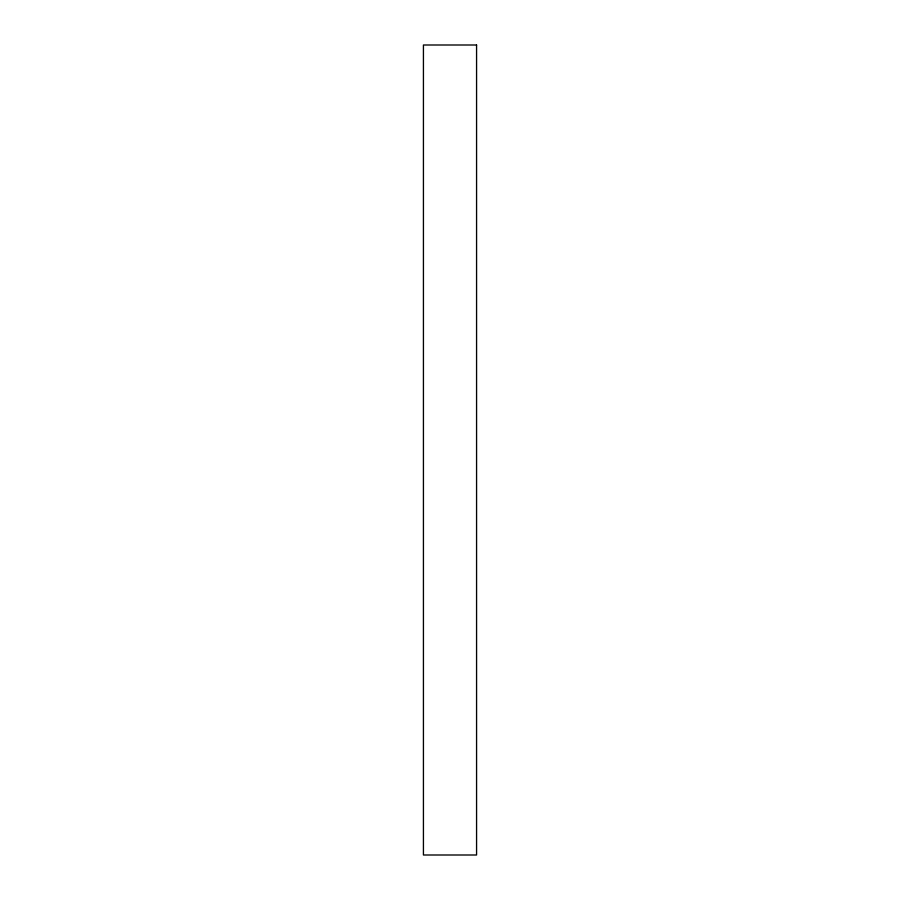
<?xml version="1.0" encoding="UTF-8"?>
<svg xmlns="http://www.w3.org/2000/svg" width="900" height="900" viewBox="0 0 900 900"><rect width="100%" height="100%" fill="white"/><g stroke="black" fill="none" stroke-linecap="round" stroke-linejoin="round"><path stroke-width="1.35" d="M476.572 45L423.428 45L423.428 855L476.572 855L476.572 45"/></g></svg>
